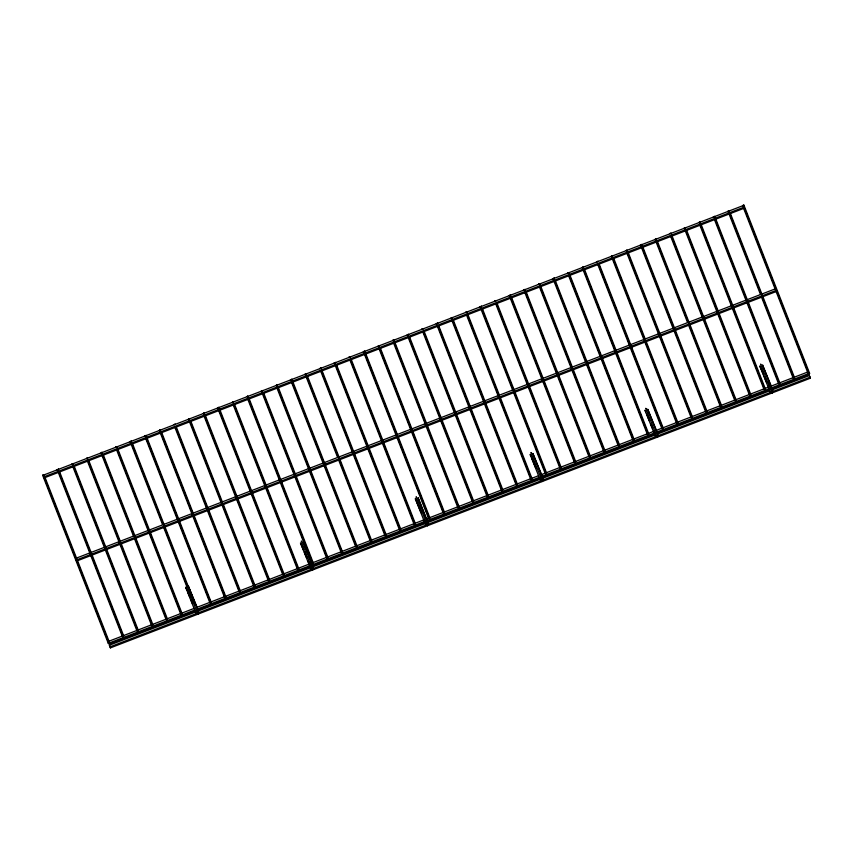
<?xml version="1.0" encoding="UTF-8"?>
<svg xmlns="http://www.w3.org/2000/svg" width="853" height="853" viewBox="0 0 853 853"><rect width="100%" height="100%" fill="white"/><g stroke="black" fill="none" stroke-linecap="round" stroke-linejoin="round"><path stroke-width="1.28" d="M427.182 520.97L418.034 497.63L428.43 523.838M109.536 643.173L108.331 643.503L42.65 475.334L43.29 474.908L44.015 474.812L109.216 641.744M44.015 474.812L42.65 475.334M57.236 469.715L58.601 469.193L57.236 469.715L122.437 636.647M116.925 446.716L115.56 447.249L116.925 446.716L182.126 613.659M130.136 441.63L131.511 441.108L130.136 441.63L162.496 524.478M146.087 435.488L144.722 436.011L146.087 435.488L211.288 602.421M159.308 430.392L160.673 429.869L159.308 430.392L224.51 597.335M188.47 419.164L189.835 418.631L188.47 419.164L253.672 586.096M282.833 574.858L217.632 407.926L218.261 407.499L218.997 407.403L284.198 574.336M218.997 407.403L217.632 407.926M261.381 391.069L262.745 390.546L261.381 391.069L326.582 558.011M291.907 379.308L290.542 379.841L291.907 379.308L357.108 546.251M305.118 374.222L306.494 373.689L305.118 374.222L337.479 457.069M321.069 368.08L319.704 368.603L321.069 368.08L386.27 535.012M334.28 362.983L335.655 362.461L334.28 362.983L399.492 529.916M108.331 643.503L109.706 642.981M428.654 518.688L363.453 351.745L364.082 351.319L364.817 351.223L397.178 434.07M364.817 351.223L363.453 351.745M393.979 339.984L392.615 340.518L393.979 339.984L459.181 506.927M168.03 620.515L167.391 620.941M436.352 323.66L437.728 323.138L436.352 323.66L501.564 490.592M466.89 311.899L465.525 312.433L466.89 311.899L499.25 394.747M480.1 306.813L481.465 306.28L480.1 306.813L512.461 389.661M509.262 295.575L510.638 295.053L509.262 295.575L574.464 462.507M539.8 283.814L538.424 284.337L539.8 283.814L572.16 366.662M553.011 278.718L554.375 278.195L553.011 278.718L585.371 361.576M568.962 272.576L567.597 273.109L568.962 272.576L634.163 439.508M327.232 559.046L327.797 559.141M582.172 267.49L583.537 266.957L582.172 267.49L647.374 434.422M343.013 553.096L342.373 553.533M611.334 256.252L612.71 255.729L611.334 256.252L676.536 423.184M705.708 411.956L640.496 245.014L641.136 244.587L641.872 244.491L707.073 411.423M641.872 244.491L640.496 245.014M655.083 239.405L656.447 238.872L655.083 239.405L687.443 322.253M684.245 228.167L685.609 227.634L684.245 228.167L749.446 395.099M714.782 216.406L713.407 216.929L714.782 216.406L779.983 383.338M727.993 211.309L729.358 210.787L727.993 211.309L760.354 294.157M743.944 205.168L742.568 205.69L743.944 205.168L809.625 373.337L808.26 373.87L809.625 373.337M517.995 485.688L517.355 486.114M196.787 614.139L197.896 614.16L198.77 612.315L188.364 586.107L197.171 607.379M311.612 569.911L313.552 569.164L313.595 568.077L303.199 541.868L312.486 564.334M421.158 512.781L415.294 498.685L425.69 524.894L427.556 525.683L428.377 524.926M541.282 481.433L542.391 481.444L543.254 479.599L532.858 453.391L542.145 475.857M645.678 411.775L644.953 410.208L655.36 436.416L657.226 437.205L658.047 436.448M770.941 392.956L772.05 392.966L772.925 391.122L762.518 364.913L771.325 386.185M196.659 610.108L197.523 609.447M311.494 565.88L312.347 565.208M541.154 477.403L542.018 476.731M655.989 433.164L656.842 432.492M72.452 463.669C70.522 464.8 74.574 463.243 72.452 463.669L137.749 630.932M87.123 458.381C89.053 457.261 85.001 458.807 87.123 458.381L152.335 625.324M101.614 452.431C99.684 453.561 103.735 452.005 101.614 452.431L134.07 535.62M203.782 413.449C205.712 412.319 201.66 413.876 203.782 413.449L236.142 496.297M232.944 402.211C234.874 401.081 230.822 402.637 232.944 402.211L297.665 567.906M247.434 396.261C245.504 397.381 249.556 395.835 247.434 396.261L279.891 479.439M276.692 385.353C278.622 384.234 274.559 385.78 276.692 385.353L309.053 468.201M378.764 346.03C380.694 344.911 376.631 346.457 378.764 346.03L411.125 428.888M451.674 317.945C453.593 316.826 449.542 318.372 451.674 317.945L484.419 401.699M524.478 289.53C522.558 290.649 526.61 289.103 524.478 289.53L556.934 372.708M626.656 250.537C628.576 249.417 624.524 250.963 626.656 250.537L659.401 334.291M699.46 222.121C697.541 223.241 701.592 221.695 699.46 222.121L731.917 305.299M124.122 637.554L123.152 637.927M299.104 570.145L298.134 570.518M721.969 407.244L720.998 407.606M44.367 477.829L43.332 475.174L743.251 205.541L743.677 206.533L744.285 208.196L44.367 477.829L43.94 476.838L743.869 207.194L744.285 208.196M76.845 560.975L75.8 558.331L775.729 288.687L776.145 289.679L776.763 291.342L76.845 560.975L76.418 559.984L776.347 290.34L776.763 291.342M309.468 567.021L109.237 643.972L108.278 641.477L194.057 608.424M196.553 607.475L424.058 519.829M426.543 518.869L538.424 475.761M540.919 474.801L654.048 431.223M656.533 430.264L768.425 387.155M770.909 386.206L808.207 371.833L808.623 372.825M108.896 643.13L194.676 610.087M197.16 609.127L424.666 521.482M427.161 520.522L539.043 477.424M541.527 476.464L808.825 373.486L809.241 374.488L771.944 388.851M311.963 566.061L769.459 389.81M772.018 389.949L809.316 375.576L810.35 378.231L110.432 647.875L109.387 645.22L195.166 612.166M197.661 611.217L655.157 434.966M657.642 434.006L769.534 390.909M425.775 525.224L110.005 646.873L110.432 647.875M428.27 524.264L809.934 377.239L810.35 378.231M677.751 424.325L677.026 424.421M502.78 491.733L502.044 491.829M760.876 364.54L760.62 364.071L772.05 392.966M646.052 408.779L645.796 408.299L657.226 437.205M531.216 453.018L530.961 452.538L542.391 481.444M416.381 497.256L416.136 496.777L427.556 525.683M301.557 541.495L301.301 541.015L312.731 569.921M186.722 585.734L186.466 585.254L197.896 614.16M43.332 475.174L43.748 476.177M75.8 558.331L76.226 559.323M108.278 641.477L109.323 644.132M109.387 645.22L109.813 646.211M770.184 392.177L759.788 365.969L763.2 374.094M658.09 435.361L647.694 409.152L656.981 431.618M540.525 480.655L530.129 454.446L530.843 456.014M310.865 569.132L300.459 542.924L303.391 549.844M196.03 613.371L185.634 587.163L187.084 590.5M767.881 381.76L769.353 385.343M764.181 376.482L766.634 382.453M646.414 413.556L649.346 420.721M650.818 424.304L652.289 427.886M531.579 457.784L535.993 468.542M304.372 552.243L306.813 558.214M307.794 560.602L309.266 564.185M187.575 591.694L190.027 597.676M191.008 600.064L192.479 603.647M743.208 205.264L808.996 373.763M743.539 208.164L807.78 372.633M730.328 213.261L794.559 377.719M728.622 210.883L793.93 378.146M761.313 296.631L793.194 378.252M715.006 218.976L779.343 383.765M714.377 219.402L778.608 383.861M701.166 224.499L765.397 388.957M732.887 307.773L764.768 389.384M699.791 225.021L764.032 389.48M686.58 230.107L750.821 394.576M685.46 229.308L750.182 395.003M671.514 234.49L736.235 400.196M671.364 236.153L735.595 400.622M670.629 236.26L734.87 400.718M657.418 241.346L721.649 405.804M655.818 239.298L721.02 406.241M688.414 324.726L720.284 406.337M642.202 247.391L706.433 411.85M628.256 252.584L692.487 417.042M659.977 335.858L691.858 417.469M626.88 253.106L691.122 417.565M613.67 258.203L645.06 338.577M646.03 341.051L677.911 422.661M613.04 258.63L677.271 423.088M599.094 263.812L663.325 428.281M598.838 265.155L608.018 288.645M609.468 292.355L612.358 299.776M613.328 302.25L615.749 308.434M617.679 313.382L620.088 319.555M621.059 322.029L624.439 330.687M625.398 333.16L630.228 345.529M631.199 348.003L636.999 362.834M638.449 366.545L641.339 373.966M642.309 376.44L645.689 385.098M646.659 387.571L649.069 393.755M650.039 396.229L653.419 404.887M654.379 407.35L657.279 414.771M658.729 418.482L662.589 428.377M598.454 264.249L629.845 344.623M630.815 347.096L662.696 428.707M597.718 264.345L661.96 428.803M584.508 269.431L648.749 433.9M585.222 273.237L587.642 279.421M589.572 284.369L591.982 290.553M592.952 293.027L595.362 299.211M597.303 304.158L608.893 333.832M610.343 337.543L613.232 344.964M614.203 347.438L615.173 349.911M618.553 358.569L620.963 364.743M621.933 367.216L624.343 373.401M626.273 378.348L637.873 408.022M639.313 411.732L642.213 419.154M643.183 421.627L645.593 427.811M583.868 269.857L648.109 434.326M570.156 277.62L580.786 304.83M581.746 307.304L584.166 313.488M586.096 318.425L588.517 324.609M589.476 327.083L591.897 333.267M593.827 338.214L596.236 344.399M597.207 346.872L600.587 355.53M601.557 358.004L609.767 379.02M610.727 381.494L614.107 390.152M615.077 392.625L617.487 398.809M618.457 401.283L621.837 409.93M622.807 412.404L625.217 418.588M627.147 423.536L629.567 429.72M630.527 432.194L632.947 438.378M569.292 275.476L600.683 355.861M601.653 358.324L633.523 439.945M568.556 275.583L632.798 440.041M555.346 280.669L619.577 445.127M553.65 278.291L618.468 444.328M586.342 364.05L618.212 445.661M573.12 369.136L605.001 450.747M540.13 286.715L604.361 451.173M539.395 286.811L603.636 451.28M526.184 291.907L590.415 456.366M557.905 375.181L589.786 456.792M524.808 292.43L589.05 456.888M511.597 297.526L575.839 461.985M510.478 296.716L575.199 462.411M497.022 303.135L561.253 467.604M496.382 303.572L560.624 468.03M495.646 303.668L559.888 468.126M482.435 308.754L546.666 473.223M480.836 306.707L546.037 473.65M513.431 392.135L545.302 473.746M500.21 397.221L532.091 478.832M467.22 314.8L531.451 479.269M466.484 314.896L530.726 479.365M453.274 319.992L517.504 484.451M484.994 403.266L516.875 484.877M451.909 320.515L516.14 484.984M438.687 325.611L502.929 490.07M438.058 326.038L502.289 490.496M424.112 331.231L488.342 495.689M423.472 331.657L454.862 412.031M455.833 414.505L487.713 496.115M422.736 331.753L486.978 496.211M409.525 336.839L473.767 501.308M408.406 336.039L473.127 501.735M408.16 337.372L472.391 501.831M393.244 340.091L425.7 423.269M426.671 425.743L458.551 507.354M393.574 342.991L457.816 507.45M380.363 348.077L444.594 512.536M379.628 348.173L382.048 354.358M383.008 356.831L385.428 363.015M387.358 367.963L389.778 374.147M390.738 376.621L394.118 385.279M395.088 387.742L406.678 417.426M408.129 421.137L411.029 428.558M411.988 431.032L415.368 439.679M416.339 442.153L418.748 448.337M420.689 453.284L423.099 459.468M424.069 461.942L426.958 469.363M428.409 473.074L439.999 502.748M441.449 506.458L443.389 511.405M412.084 431.351L443.965 512.973M378.999 348.61L443.229 513.069M398.138 436.544L430.019 518.155M366.982 358.74L378.572 388.414M380.022 392.124L382.922 399.545M383.882 402.019L386.302 408.203M388.232 413.151L390.642 419.335M391.612 421.808L394.033 427.993M397.413 436.64L407.553 462.614M409.003 466.324L411.903 473.746M412.863 476.209L415.283 482.393M417.213 487.34L419.623 493.524M420.593 495.998L423.003 502.182M424.943 507.13L427.353 513.314M365.148 354.123L429.379 518.592M351.201 359.316L415.432 523.774M350.562 359.742L381.963 440.116M382.922 442.59L414.803 524.2M349.837 359.838L414.068 524.307M336.615 364.935L400.857 529.393M335.496 364.124L400.217 529.82M321.4 370.98L352.79 451.354M353.76 453.828L385.641 535.439M320.664 371.076L384.906 535.535M307.453 376.162L371.695 540.631M305.854 374.126L371.055 541.058M338.449 459.543L370.319 541.154M292.238 382.208L356.479 546.677M291.502 382.315L355.744 546.773M278.291 387.401L342.522 551.859M310.012 470.675L341.893 552.296M276.926 387.923L341.157 552.392M263.705 393.02L327.947 557.478M262.596 392.209L327.307 557.905M249.129 398.639L313.36 563.097M280.85 481.913L312.731 563.524M247.765 399.161L311.995 563.62M234.543 404.258L298.785 568.716M233.178 404.78L297.42 569.239M219.328 410.304L283.569 574.762M205.381 415.486L269.623 579.955M237.102 498.77L268.983 580.381M204.016 416.019L268.247 580.477M190.805 421.105L222.196 501.479M223.155 503.952L255.036 585.563M190.07 421.201L254.407 586M176.219 426.724L240.45 591.182M175.579 427.15L207.364 508.431M207.94 509.998L239.821 591.619M174.854 427.246L239.085 591.715M161.633 432.343L225.874 596.801M161.388 433.676L163.797 439.86M164.768 442.334L167.668 449.755M169.118 453.465L180.708 483.139M181.668 485.613L185.058 494.271M186.018 496.745L188.438 502.918M190.368 507.866L192.778 514.05M193.748 516.523L196.648 523.945M198.099 527.655L209.689 557.329M211.139 561.039L214.028 568.461M214.999 570.934L217.408 577.118M219.349 582.066L221.759 588.25M222.729 590.724L225.139 596.897M161.004 432.77L225.235 597.228M146.801 439.295L148.251 443.006M149.701 446.716L152.602 454.137M153.572 456.6L155.982 462.784M157.912 467.732L160.332 473.916M161.292 476.39L163.712 482.574M165.642 487.521L177.232 517.195M179.162 522.143L181.582 528.327M182.542 530.801L184.962 536.985M186.892 541.932L189.313 548.106M190.272 550.58L193.652 559.237M194.623 561.711L197.032 567.895M198.003 570.369L210.563 602.517M146.417 438.389L177.819 518.763M178.778 521.236L210.659 602.847M145.692 438.485L209.923 602.943M132.471 443.581L195.262 604.329M130.872 441.534L186.903 584.977M163.467 526.951L186.167 585.073M117.256 449.627L181.497 614.085M116.52 449.723L180.761 614.181M103.309 454.809L167.551 619.278M135.03 538.094L166.911 619.705M101.944 455.342L133.335 535.716M134.305 538.19L166.175 619.8M88.733 460.428L152.964 624.886M87.358 460.951L151.599 625.42M74.147 466.047L138.378 630.506M72.782 466.57L137.013 631.039M59.561 471.666L123.802 636.125M57.961 469.619L123.163 636.551M43.386 475.238L109.067 643.407M809.934 377.239L809.316 375.576M776.347 290.34L775.729 288.687M743.869 207.194L743.251 205.541M808.207 371.833L809.241 374.488M174.055 424.581L175.249 424.25L174.055 424.581M349.037 357.172L350.231 356.842L349.037 357.172M407.361 334.707L408.566 334.376L407.361 334.707M421.936 329.087L423.141 328.757L421.936 329.087M494.847 301.002L496.051 300.661L494.847 301.002M596.919 261.679L598.124 261.349L596.919 261.679M669.829 233.583L671.034 233.253L669.829 233.583"/></g></svg>
